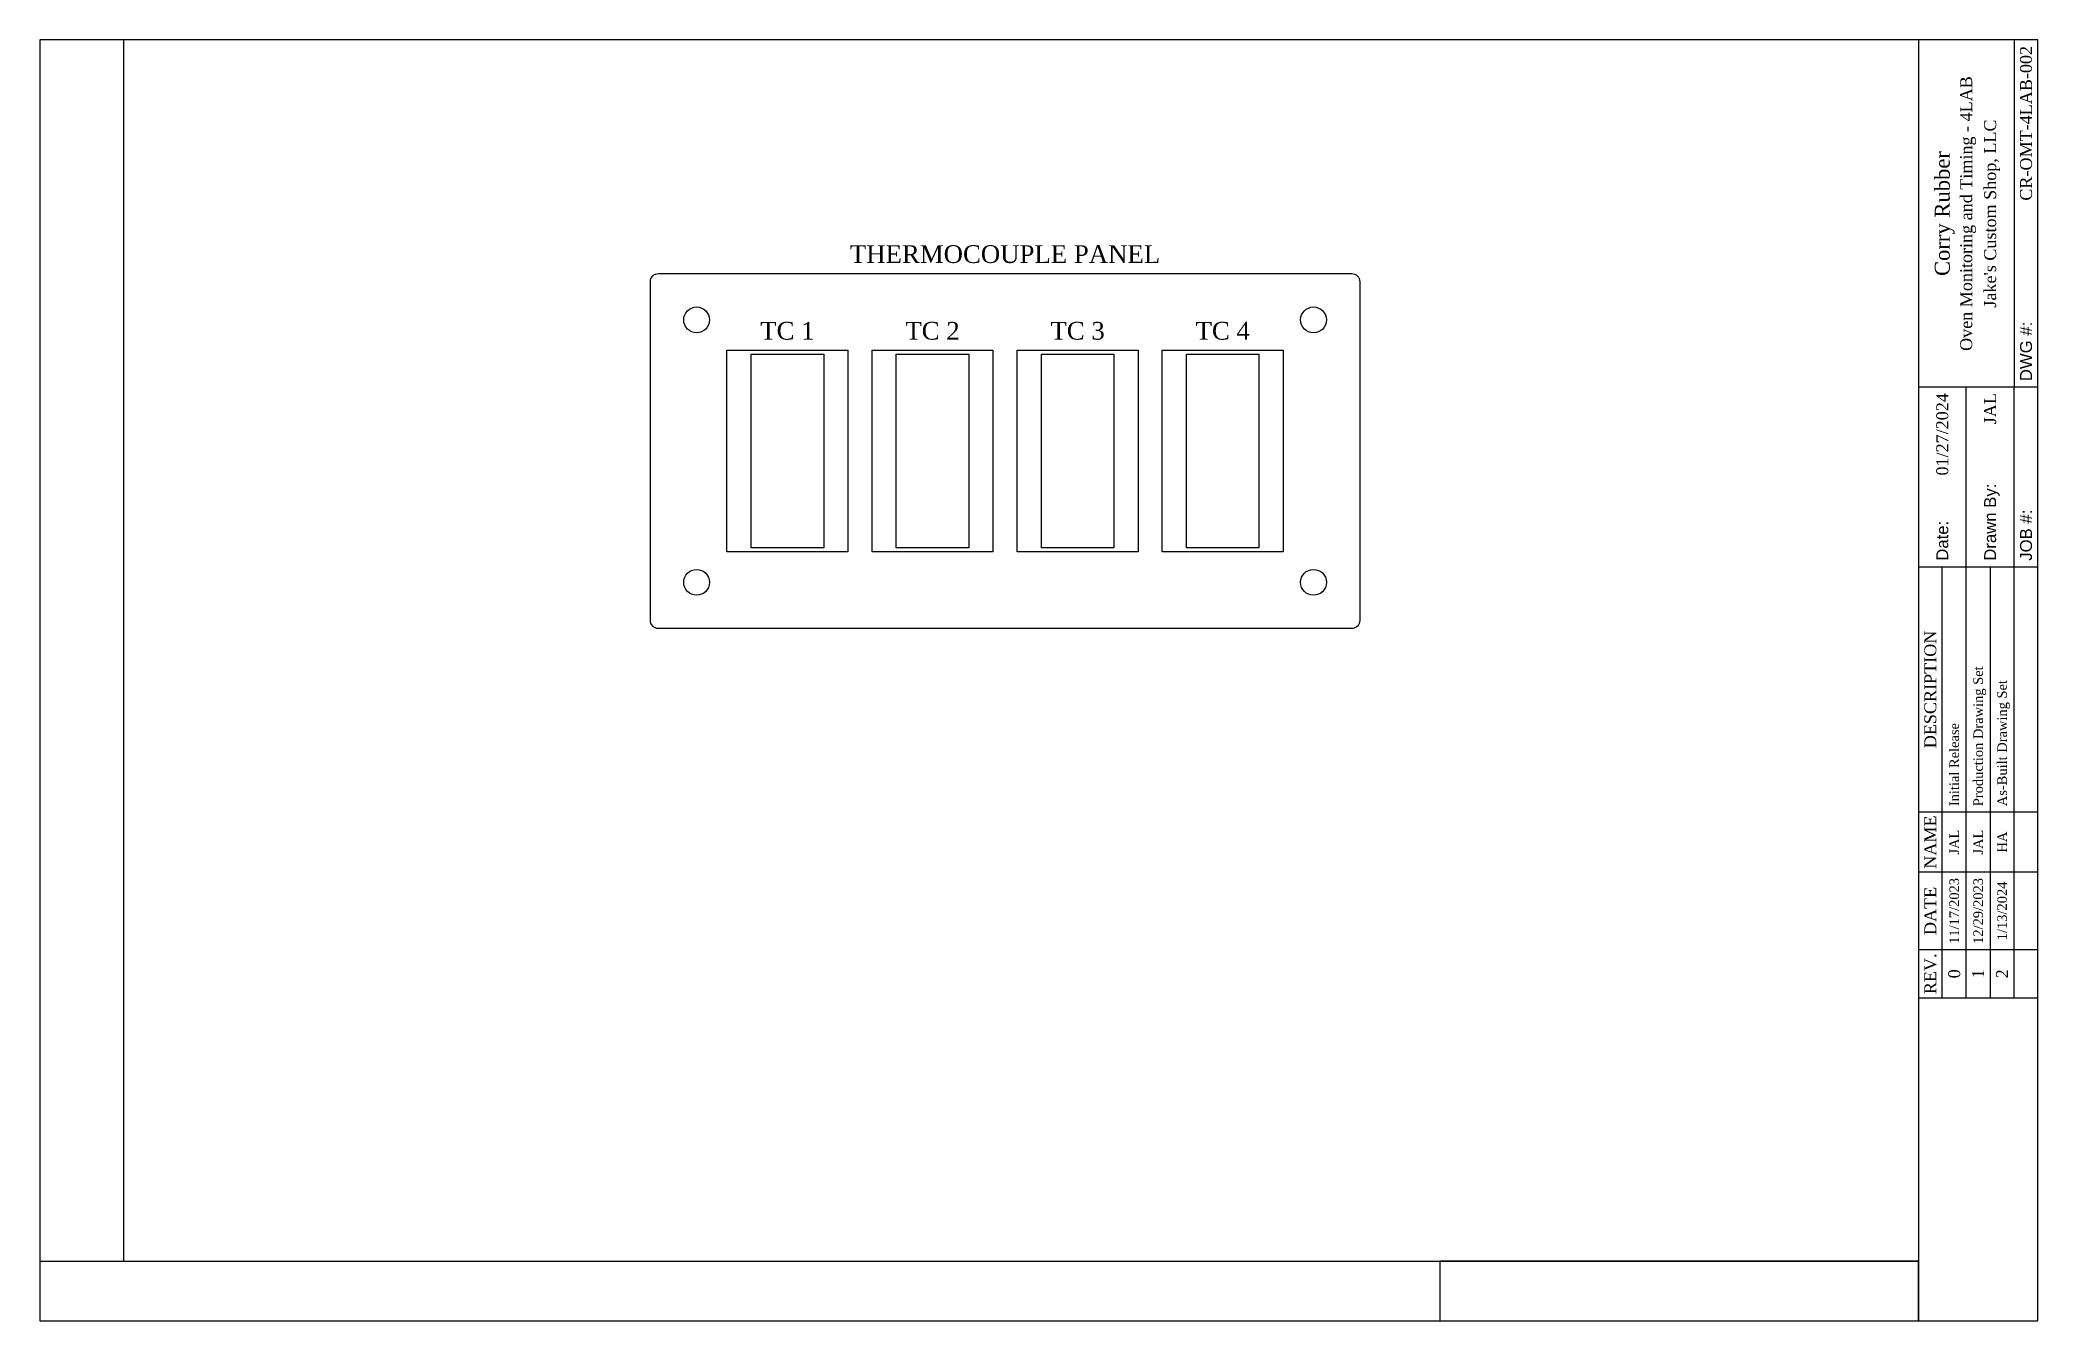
# Paper-space layout 'Oven Monitoring and Timing (CR-OMT-005)' of a CAD drawing. Extents: x 1.2 to 17.9, y 0.5 to 11.2.
# The model-space entities are those that its viewports show. They can reach past a viewport. Long polylines and large blocks are cut down to what shows.
import ezdxf
from ezdxf.enums import TextEntityAlignment as Align

# ---------------------------------------------------------------- set-up
doc = ezdxf.new("R2010")
doc.units = 0
doc.header["$MEASUREMENT"] = 0
doc.layers.get('0').update_dxf_attribs({"linetype": 'CONTINUOUS'})
for name, color, linetype in [('BORDER', 7, 'CONTINUOUS'), ('connectorOutline', 9, 'CONTINUOUS'), ('Cut', 20, 'CONTINUOUS'), ('TEXT', 3, 'CONTINUOUS'), ('WIRE', 7, 'CONTINUOUS')]:
    doc.layers.add(name, color=color, linetype=linetype)
doc.styles.add('Annotative', font='arial.ttf')
doc.styles.get("Standard").update_dxf_attribs({"font": 'times.ttf', "height": 0.15})

# ---------------------------------------------------------------- blocks, each defined once
blk = doc.blocks.new('AINS - Detailed Border - B Size')
at = {"layer": 'BORDER'}
for p, q in [((0.7, 10.7), (0.7, 0.5)), ((15.7, 10.7), (15.7, 0)), ((16.5, 10.7), (16.5, 7.8)), ((16.7, 7.8), (15.7, 7.8)), ((16.1, 6.3), (16.1, 7.8)), ((16.5, 6.3), (16.5, 7.8)), ((15.7, 6.3), (16.7, 6.3)), ((15.9, 2.7), (15.9, 6.3)), ((16.1, 2.7), (16.1, 6.3)), ((16.3, 6.3), (16.3, 2.7)), ((16.5, 2.7), (16.5, 6.3)), ((16.7, 4.25), (15.7, 4.25)), ((16.7, 3.75), (15.7, 3.75)), ((16.7, 3.1), (15.7, 3.1)), ((15.7, 2.7), (16.7, 2.7)), ((0, 0.5), (15.7, 0.5))]:
    blk.add_line(p, q, dxfattribs=at)
for points in [[(0, 0), (16.7, 0), (16.7, 10.7), (0, 10.7)], [(11.7, 0), (15.7, 0), (15.7, 0.5), (11.7, 0.5)]]:
    blk.add_lwpolyline(points, close=True, dxfattribs=at)
at = {"style": 'Annotative'}
for s, p in [('DWG #:', (16.6, 7.85)), ('Drawn By:', (16.3, 6.35)), ('JOB #:', (16.6, 6.35)), ('Date:', (15.9, 6.35))]:
    blk.add_text(s, height=0.1, rotation=90, dxfattribs=at).set_placement(p, align=Align.MIDDLE_LEFT)
blk.add_text('01/27/2024', height=0.1, rotation=90).set_placement((15.9, 7.75), align=Align.MIDDLE_RIGHT)
for s, p in [('DESCRIPTION', (15.8, 5.275)), ('NAME', (15.8, 4)), ('DATE', (15.8, 3.425)), ('REV.', (15.8, 2.9))]:
    blk.add_text(s, height=0.1, rotation=90).set_placement(p, align=Align.MIDDLE_CENTER)
at = {"flags": 8}
for tag, p in [('DWG#', (16.6, 10.65)), ('DRAWN', (16.3, 7.75)), ('JOB#', (16.6, 7.75))]:
    blk.add_attdef(tag, text='', height=0.1, rotation=90, dxfattribs=at).set_placement(p, align=Align.MIDDLE_RIGHT)
for tag, height, p in [('COMPANY', 0.125, (15.9, 9.25)), ('TITLE_BOTTOM', 0.1, (16.3, 9.25)), ('TITLE_TOP', 0.1, (16.1, 9.25)), ('NAME_0', 0.08, (16, 4)), ('NAME_1', 0.08, (16.2, 4)), ('NAME_2', 0.08, (16.4, 4)), ('NAME_3', 0.08, (16.6, 4)), ('DATE_0', 0.08, (16, 3.425)), ('DATE_1', 0.08, (16.2, 3.425)), ('DATE_2', 0.08, (16.4, 3.425)), ('DATE_3', 0.08, (16.6, 3.425)), ('REV_0', 0.1, (16, 2.9)), ('REV_1', 0.1, (16.2, 2.9)), ('REV_2', 0.1, (16.4, 2.9)), ('REV_3', 0.1, (16.6, 2.9))]:
    blk.add_attdef(tag, text='', height=height, rotation=90, dxfattribs=at).set_placement(p, align=Align.MIDDLE_CENTER)
for tag, p in [('DESC_0', (16, 4.3)), ('DESC_1', (16.2, 4.3)), ('DESC_2', (16.4, 4.3)), ('DESC_3', (16.6, 4.3))]:
    blk.add_attdef(tag, text='', height=0.08, rotation=90, dxfattribs=at).set_placement(p, align=Align.MIDDLE_LEFT)

msp = doc.modelspace()

# ---------------------------------------------------------------- linework, layer by layer
at = {"layer": 'connectorOutline'}
for points in [[(207.527, 20.13), (209.232, 20.13), (209.232, 17.289), (207.527, 17.289)], [(209.572, 20.13), (211.277, 20.13), (211.277, 17.289), (209.572, 17.289)], [(211.618, 20.13), (213.322, 20.13), (213.322, 17.289), (211.618, 17.289)], [(213.663, 20.13), (215.368, 20.13), (215.368, 17.289), (213.663, 17.289)]]:
    msp.add_lwpolyline(points, close=True, dxfattribs=at)
at = {"layer": 'Cut'}
msp.add_lwpolyline([(206.561, 21.21), (216.334, 21.21, -0.414214), (216.447, 21.096), (216.447, 16.323, -0.414214), (216.334, 16.21), (206.561, 16.21, -0.414214), (206.447, 16.323), (206.447, 21.096, -0.414214)], format="xyb", close=True, dxfattribs=at)
for points in [[(207.868, 20.073), (208.891, 20.073), (208.891, 17.346), (207.868, 17.346)], [(209.913, 20.073), (210.936, 20.073), (210.936, 17.346), (209.913, 17.346)], [(211.959, 20.073), (212.982, 20.073), (212.982, 17.346), (211.959, 17.346)], [(214.004, 20.073), (215.027, 20.073), (215.027, 17.346), (214.004, 17.346)]]:
    msp.add_lwpolyline(points, close=True, dxfattribs=at)
for centre in [(207.099, 20.558), (215.796, 20.558), (207.099, 16.861), (215.796, 16.861)]:
    msp.add_circle(centre, 0.182, dxfattribs=at)

# ---------------------------------------------------------------- texts
at = {"layer": 'TEXT', "ltscale": 0.5}
for s, p in [('THERMOCOUPLE PANEL', (211.447, 21.36)), ('TC 1', (208.379, 20.28)), ('TC 2', (210.425, 20.28)), ('TC 3', (212.47, 20.28)), ('TC 4', (214.516, 20.28))]:
    msp.add_text(s, height=0.25, dxfattribs=at).set_placement(p, align=Align.CENTER)

psp = doc.layouts.new('Oven Monitoring and Timing (CR-OMT-005)')

# ---------------------------------------------------------------- block references
ref = psp.add_blockref('AINS - Detailed Border - B Size', (1.246, 0.46))
ref.add_attrib('COMPANY', 'Corry Rubber', dxfattribs={"height": 0.125, "rotation": 90}).set_placement((17.146, 9.71), align=Align.MIDDLE_CENTER)
ref.add_attrib('TITLE_TOP', 'Oven Monitoring and Timing - 4LAB', dxfattribs={"height": 0.1, "rotation": 90}).set_placement((17.346, 9.71), align=Align.MIDDLE_CENTER)
ref.add_attrib('TITLE_BOTTOM', "Jake's Custom Shop, LLC", dxfattribs={"height": 0.1, "rotation": 90}).set_placement((17.546, 9.71), align=Align.MIDDLE_CENTER)
ref.add_attrib('DWG#', 'CR-OMT-4LAB-002', dxfattribs={"height": 0.1, "rotation": 90}).set_placement((17.846, 11.11), align=Align.MIDDLE_RIGHT)
ref.add_attrib('DRAWN', 'JAL', dxfattribs={"height": 0.1, "rotation": 90}).set_placement((17.546, 8.21), align=Align.MIDDLE_RIGHT)
ref.add_attrib('REV_0', '0', dxfattribs={"height": 0.1, "rotation": 90}).set_placement((17.246, 3.36), align=Align.MIDDLE_CENTER)
ref.add_attrib('DATE_0', '11/17/2023', dxfattribs={"height": 0.08, "rotation": 90}).set_placement((17.246, 3.885), align=Align.MIDDLE_CENTER)
ref.add_attrib('NAME_0', 'JAL', dxfattribs={"height": 0.08, "rotation": 90}).set_placement((17.246, 4.46), align=Align.MIDDLE_CENTER)
ref.add_attrib('DESC_0', 'Initial Release', dxfattribs={"height": 0.08, "rotation": 90}).set_placement((17.246, 4.76), align=Align.MIDDLE_LEFT)
ref.add_attrib('REV_1', '1', dxfattribs={"height": 0.1, "rotation": 90}).set_placement((17.446, 3.36), align=Align.MIDDLE_CENTER)
ref.add_attrib('DATE_1', '12/29/2023', dxfattribs={"height": 0.08, "rotation": 90}).set_placement((17.446, 3.885), align=Align.MIDDLE_CENTER)
ref.add_attrib('NAME_1', 'JAL', dxfattribs={"height": 0.08, "rotation": 90}).set_placement((17.446, 4.46), align=Align.MIDDLE_CENTER)
ref.add_attrib('DESC_1', 'Production Drawing Set', dxfattribs={"height": 0.08, "rotation": 90}).set_placement((17.446, 4.76), align=Align.MIDDLE_LEFT)
ref.add_attrib('REV_2', '2', dxfattribs={"height": 0.1, "rotation": 90}).set_placement((17.646, 3.36), align=Align.MIDDLE_CENTER)
ref.add_attrib('DATE_2', '1/13/2024', dxfattribs={"height": 0.08, "rotation": 90}).set_placement((17.646, 3.885), align=Align.MIDDLE_CENTER)
ref.add_attrib('NAME_2', 'HA', dxfattribs={"height": 0.08, "rotation": 90}).set_placement((17.646, 4.46), align=Align.MIDDLE_CENTER)
ref.add_attrib('DESC_2', 'As-Built Drawing Set', dxfattribs={"height": 0.08, "rotation": 90}).set_placement((17.646, 4.76), align=Align.MIDDLE_LEFT)

# ---------------------------------------------------------------- viewports
at = {"layer": 'WIRE'}
psp.add_viewport(center=(9.446, 6.06), size=(15, 10.2), view_center_point=(211.672, 15.9), view_height=17.20365, dxfattribs=at)

doc.saveas('drawing.dxf')
